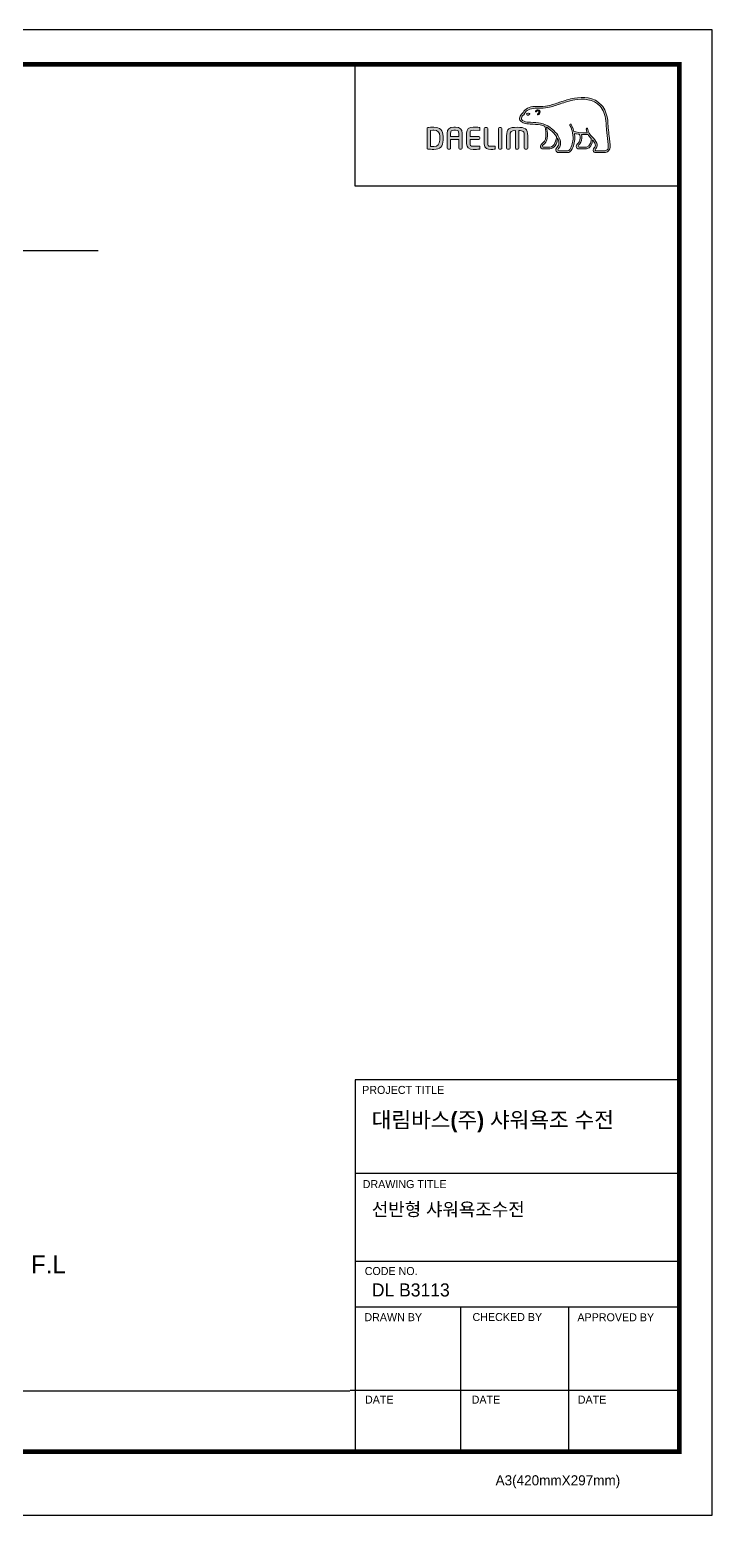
# Model space of a CAD drawing. Extents: x 300 to 2828, y 64 to 1916.
# Drawn here: x 1977 to 2828, y 64 to 1916 of the extents above; entities that cross this region are included whole.
import ezdxf

# ---------------------------------------------------------------- set-up
doc = ezdxf.new("R2010")
doc.units = 0
doc.header["$LTSCALE"] = 10
doc.header["$MEASUREMENT"] = 0
doc.layers.get('0').update_dxf_attribs({"linetype": 'CONTINUOUS'})
doc.layers.add('레이어 1', color=7, linetype='CONTINUOUS', lineweight=0)
doc.layers.add('치수선', color=7, linetype='CONTINUOUS', lineweight=20)
doc.styles.add('Daelim Dimension', font='')
doc.styles.get('Daelim Dimension').set_extended_font_data('나눔고딕')

msp = doc.modelspace()

# ---------------------------------------------------------------- hatches: boundary and pattern name
at = {"layer": '레이어 1'}
h = msp.add_hatch(color=5, dxfattribs=at)
h.dxf.hatch_style = 1
edge = h.paths.add_edge_path(flags=16)
edge.add_spline(control_points=[(2696.63, 1766.46), (2695.52, 1765.24), (2694.12, 1765.22), (2694.06, 1765.22), (2694.06, 1765.22), (2682.89, 1765.22), (2682.89, 1765.22), (2682.48, 1765.22), (2682.17, 1765.33), (2681.96, 1765.53), (2681.79, 1765.69), (2681.71, 1765.95), (2681.71, 1766.26), (2681.71, 1766.89), (2682.17, 1767.47), (2682.66, 1768.08), (2683.11, 1768.67), (2683.54, 1769.22), (2683.78, 1769.9), (2684.4, 1771.54), (2684.33, 1773.3), (2683.6, 1774.84), (2682.28, 1777.64), (2680.33, 1779.84), (2678.43, 1781.97), (2678.43, 1781.97), (2677.79, 1782.67), (2677.79, 1782.68), (2675.32, 1785.43), (2672.77, 1788.27), (2672.57, 1792.13), (2672.53, 1792.89), (2672.17, 1793.35), (2671.68, 1793.33), (2671.68, 1793.33), (2670.96, 1792.98), (2670.94, 1792.98), (2670.75, 1792.77), (2670.64, 1792.45), (2670.64, 1792.08), (2670.64, 1792.08), (2670.65, 1791.95), (2670.65, 1791.94), (2670.74, 1790.55), (2671.08, 1789.18), (2671.66, 1787.76), (2671.66, 1787.76), (2671.72, 1787.62), (2671.72, 1787.62), (2671.72, 1787.62), (2671.57, 1787.62), (2671.57, 1787.62), (2664.39, 1787.33), (2657.36, 1788.69), (2655.29, 1789.18), (2654.02, 1794.32), (2651.95, 1797.72), (2651.86, 1797.86), (2651.7, 1798.13), (2651.44, 1798.33), (2651.2, 1798.4), (2651.2, 1798.4), (2650.59, 1798.31), (2650.52, 1798.3), (2650.47, 1798.23), (2650.36, 1798.08), (2650.13, 1797.77), (2650.13, 1797.77), (2650.1, 1797.52), (2650.1, 1797.52), (2650.1, 1797.52), (2650.29, 1796.85), (2650.29, 1796.85), (2650.45, 1796.57), (2654.13, 1790.12), (2654.13, 1781.58), (2654.13, 1776.31), (2652.75, 1771.33), (2650.01, 1766.8), (2649.36, 1765.71), (2648.5, 1765.22), (2647.22, 1765.22), (2647.22, 1765.22), (2636.21, 1765.22), (2636.21, 1765.22), (2635.84, 1765.22), (2635.08, 1765.48), (2635.08, 1766.28), (2635.08, 1766.72), (2635.49, 1767.44), (2636.17, 1768.2), (2640.76, 1773.31), (2638.11, 1781.29), (2633.71, 1786.55), (2629.46, 1791.62), (2622.52, 1798), (2613.61, 1799.59), (2610.45, 1800.14), (2605.26, 1800.45), (2601.07, 1800.7), (2601.07, 1800.7), (2596.84, 1800.95), (2596.84, 1800.95), (2594.66, 1801.11), (2591.07, 1802.45), (2589.98, 1804.52), (2589.52, 1805.38), (2589.57, 1806.25), (2590.15, 1807.25), (2590.51, 1807.85), (2591.01, 1808.37), (2591.64, 1809), (2592.34, 1809.71), (2593.05, 1810.44), (2593.61, 1811.4), (2593.61, 1811.4), (2593.77, 1811.7), (2593.77, 1811.7), (2595.9, 1815.77), (2600.28, 1817.92), (2606.8, 1818.09), (2606.8, 1818.09), (2610.48, 1818.13), (2610.48, 1818.13), (2614.51, 1818.15), (2619.09, 1818.17), (2622.86, 1818.98), (2628.14, 1820.12), (2633.45, 1821.93), (2638.13, 1823.53), (2638.13, 1823.53), (2638.28, 1823.58), (2638.28, 1823.58), (2644.07, 1825.56), (2650.05, 1827.6), (2656.17, 1828.6), (2665.97, 1830.22), (2679.41, 1830.17), (2687.88, 1820.67), (2691.79, 1816.27), (2694.2, 1810.22), (2695.02, 1802.69), (2695.02, 1802.69), (2694.99, 1802.71), (2694.96, 1802.74), (2695.03, 1802.59), (2695.09, 1801.74), (2695.44, 1796.95), (2695.54, 1794.64), (2695.65, 1792.26), (2696.25, 1787.84), (2696.25, 1787.84), (2697.96, 1773.05), (2697.96, 1773.05), (2697.96, 1773.05), (2698.06, 1771.26), (2698.06, 1771.26), (2698.06, 1769.13), (2697.58, 1767.52), (2696.63, 1766.46)], knot_values=[0, 0, 0, 0, 1, 1, 1, 2, 2, 2, 3, 3, 3, 4, 4, 4, 5, 5, 5, 6, 6, 6, 7, 7, 7, 8, 8, 8, 9, 9, 9, 10, 10, 10, 11, 11, 11, 12, 12, 12, 13, 13, 13, 14, 14, 14, 15, 15, 15, 16, 16, 16, 17, 17, 17, 18, 18, 18, 19, 19, 19, 20, 20, 20, 21, 21, 21, 22, 22, 22, 23, 23, 23, 24, 24, 24, 25, 25, 25, 26, 26, 26, 27, 27, 27, 28, 28, 28, 29, 29, 29, 30, 30, 30, 31, 31, 31, 32, 32, 32, 33, 33, 33, 34, 34, 34, 35, 35, 35, 36, 36, 36, 37, 37, 37, 38, 38, 38, 39, 39, 39, 40, 40, 40, 41, 41, 41, 42, 42, 42, 43, 43, 43, 44, 44, 44, 45, 45, 45, 46, 46, 46, 47, 47, 47, 48, 48, 48, 49, 49, 49, 50, 50, 50, 51, 51, 51, 52, 52, 52, 53, 53, 53, 53], degree=3, periodic=0)
edge = h.paths.add_edge_path(flags=16)
edge.add_spline(control_points=[(2670.8, 1769.66), (2670.8, 1769.66), (2661.69, 1769.66), (2661.69, 1769.66), (2661.01, 1769.66), (2660.48, 1770.2), (2660.48, 1770.88), (2660.48, 1771.36), (2660.9, 1771.97), (2661.29, 1772.39), (2663.14, 1774.17), (2665.04, 1776.61), (2665.04, 1781.25), (2665.04, 1781.25), (2664.92, 1783.36), (2664.92, 1783.36), (2664.92, 1783.36), (2664.59, 1785.41), (2664.59, 1785.41), (2664.59, 1785.41), (2664.56, 1785.54), (2664.56, 1785.54), (2664.56, 1785.54), (2664.7, 1785.53), (2664.7, 1785.53), (2666.4, 1785.41), (2669.71, 1785.23), (2672.86, 1785.38), (2673.66, 1784.1), (2674.96, 1782.46), (2676.84, 1780.28), (2676.76, 1779.19), (2675.85, 1769.66), (2670.8, 1769.66)], knot_values=[0, 0, 0, 0, 1, 1, 1, 2, 2, 2, 3, 3, 3, 4, 4, 4, 5, 5, 5, 6, 6, 6, 7, 7, 7, 8, 8, 8, 9, 9, 9, 10, 10, 10, 11, 11, 11, 11], degree=3, periodic=0)
edge = h.paths.add_edge_path(flags=16)
edge.add_spline(control_points=[(2625.07, 1769.66), (2625.07, 1769.66), (2617.07, 1769.66), (2617.07, 1769.66), (2616.47, 1769.66), (2615.82, 1770.15), (2615.82, 1770.88), (2615.82, 1771.33), (2616.2, 1771.88), (2616.87, 1772.42), (2618.9, 1774.03), (2621.97, 1776.48), (2622.3, 1783.21), (2622.3, 1783.21), (2622.34, 1785.05), (2622.34, 1785.05), (2622.34, 1787.92), (2621.69, 1791.38), (2621.06, 1794.47), (2621.06, 1794.47), (2620.96, 1794.79), (2620.96, 1794.79), (2620.96, 1794.79), (2621.23, 1794.58), (2621.23, 1794.58), (2622.42, 1793.85), (2628.95, 1789.42), (2633.59, 1782.88), (2633.2, 1779.78), (2631.46, 1769.66), (2625.07, 1769.66)], knot_values=[0, 0, 0, 0, 1, 1, 1, 2, 2, 2, 3, 3, 3, 4, 4, 4, 5, 5, 5, 6, 6, 6, 7, 7, 7, 8, 8, 8, 9, 9, 9, 10, 10, 10, 10], degree=3, periodic=0)
edge = h.paths.add_edge_path()
edge.add_spline(control_points=[(2700.22, 1773.28), (2700.21, 1773.3), (2698.52, 1788.15), (2698.52, 1788.15), (2697.89, 1792.59), (2697.8, 1794.95), (2697.72, 1797.05), (2697.72, 1797.05), (2697.3, 1802.91), (2697.3, 1802.92), (2696.4, 1810.94), (2693.81, 1817.42), (2689.58, 1822.16), (2680.43, 1832.44), (2666.16, 1832.54), (2655.79, 1830.83), (2649.44, 1829.78), (2643.36, 1827.71), (2637.48, 1825.7), (2637.48, 1825.7), (2637.3, 1825.63), (2637.3, 1825.63), (2632.7, 1824.07), (2627.49, 1822.28), (2622.38, 1821.19), (2618.86, 1820.44), (2614.46, 1820.41), (2610.57, 1820.39), (2610.57, 1820.39), (2606.73, 1820.34), (2606.73, 1820.34), (2599.33, 1820.16), (2594.3, 1817.6), (2591.75, 1812.73), (2591.75, 1812.73), (2591.64, 1812.52), (2591.64, 1812.52), (2591.22, 1811.79), (2590.59, 1811.16), (2590.03, 1810.6), (2589.42, 1809.98), (2588.72, 1809.28), (2588.19, 1808.38), (2587.66, 1807.48), (2587.39, 1806.57), (2587.39, 1805.67), (2587.39, 1804.92), (2587.58, 1804.17), (2587.96, 1803.47), (2589.54, 1800.5), (2594.02, 1798.9), (2596.69, 1798.71), (2596.69, 1798.71), (2600.63, 1798.46), (2600.73, 1798.45), (2604.66, 1798.23), (2610.06, 1797.92), (2613.21, 1797.36), (2615.05, 1797.03), (2617.14, 1796.37), (2619.07, 1795.47), (2619.2, 1794.97), (2620.2, 1790.52), (2620.2, 1785.05), (2620.2, 1785.05), (2620.16, 1783.31), (2620.16, 1783.31), (2619.87, 1777.55), (2617.36, 1775.53), (2615.51, 1774.06), (2615.33, 1773.91), (2613.69, 1772.55), (2613.57, 1770.91), (2613.48, 1769.98), (2613.75, 1769.13), (2614.31, 1768.53), (2614.92, 1767.87), (2615.85, 1767.53), (2617.07, 1767.53), (2617.07, 1767.53), (2625.07, 1767.53), (2625.07, 1767.53), (2631.06, 1767.53), (2634.02, 1773.98), (2634.92, 1780.02), (2634.92, 1780.02), (2634.94, 1780.87), (2634.94, 1780.87), (2634.94, 1780.87), (2635.19, 1780.45), (2635.19, 1780.45), (2635.95, 1778.74), (2636.42, 1776.69), (2636.42, 1775.16), (2636.42, 1773), (2635.75, 1771.11), (2634.48, 1769.7), (2634.16, 1769.39), (2632.56, 1767.73), (2632.56, 1766.07), (2632.56, 1766.07), (2632.57, 1765.8), (2632.57, 1765.8), (2632.8, 1763.84), (2634.38, 1762.97), (2635.85, 1762.97), (2635.85, 1762.97), (2647.22, 1762.97), (2647.22, 1762.97), (2649.27, 1762.97), (2650.91, 1763.89), (2651.96, 1765.63), (2654.85, 1770.44), (2656.32, 1775.65), (2656.32, 1781.13), (2656.32, 1782.84), (2656.16, 1784.67), (2655.84, 1786.56), (2655.84, 1786.56), (2655.81, 1786.71), (2655.81, 1786.71), (2655.81, 1786.71), (2655.97, 1786.68), (2655.97, 1786.68), (2657.33, 1786.42), (2659.53, 1786.04), (2662.25, 1785.74), (2662.25, 1785.74), (2662.33, 1785.73), (2662.33, 1785.73), (2662.33, 1785.73), (2662.7, 1783.65), (2662.7, 1783.65), (2662.7, 1783.65), (2662.78, 1783.15), (2662.78, 1783.15), (2662.78, 1783.15), (2662.89, 1781.3), (2662.89, 1781.3), (2662.89, 1776.88), (2660.88, 1774.95), (2659.8, 1773.92), (2659.78, 1773.91), (2658.27, 1772.38), (2658.11, 1771.02), (2658.11, 1771.02), (2658.06, 1770.6), (2658.06, 1770.6), (2658.06, 1770.17), (2658.17, 1769.33), (2658.92, 1768.56), (2659.57, 1767.88), (2660.59, 1767.53), (2661.94, 1767.53), (2661.94, 1767.53), (2670.8, 1767.53), (2670.8, 1767.53), (2676.18, 1767.53), (2677.8, 1774.37), (2678.45, 1778.21), (2678.45, 1778.21), (2678.48, 1778.6), (2678.48, 1778.6), (2678.48, 1778.6), (2678.69, 1778.31), (2678.69, 1778.31), (2679.94, 1776.73), (2681.02, 1774.97), (2681.55, 1773.87), (2681.82, 1773.3), (2681.97, 1772.67), (2681.97, 1772.03), (2681.97, 1772.03), (2681.77, 1770.75), (2681.77, 1770.75), (2681.56, 1770.06), (2681.09, 1769.41), (2680.62, 1768.79), (2679.94, 1767.91), (2679.24, 1766.99), (2679.24, 1765.88), (2679.24, 1765.88), (2679.3, 1765.26), (2679.3, 1765.26), (2679.63, 1763.78), (2680.83, 1762.97), (2682.68, 1762.97), (2682.68, 1762.97), (2694.06, 1762.97), (2694.06, 1762.97), (2694.31, 1762.97), (2696.53, 1763.02), (2698.27, 1764.91), (2699.66, 1766.41), (2700.34, 1768.48), (2700.34, 1771.23), (2700.34, 1771.23), (2700.22, 1773.27), (2700.22, 1773.28)], knot_values=[0, 0, 0, 0, 1, 1, 1, 2, 2, 2, 3, 3, 3, 4, 4, 4, 5, 5, 5, 6, 6, 6, 7, 7, 7, 8, 8, 8, 9, 9, 9, 10, 10, 10, 11, 11, 11, 12, 12, 12, 13, 13, 13, 14, 14, 14, 15, 15, 15, 16, 16, 16, 17, 17, 17, 18, 18, 18, 19, 19, 19, 20, 20, 20, 21, 21, 21, 22, 22, 22, 23, 23, 23, 24, 24, 24, 25, 25, 25, 26, 26, 26, 27, 27, 27, 28, 28, 28, 29, 29, 29, 30, 30, 30, 31, 31, 31, 32, 32, 32, 33, 33, 33, 34, 34, 34, 35, 35, 35, 36, 36, 36, 37, 37, 37, 38, 38, 38, 39, 39, 39, 40, 40, 40, 41, 41, 41, 42, 42, 42, 43, 43, 43, 44, 44, 44, 45, 45, 45, 46, 46, 46, 47, 47, 47, 48, 48, 48, 49, 49, 49, 50, 50, 50, 51, 51, 51, 52, 52, 52, 53, 53, 53, 54, 54, 54, 55, 55, 55, 56, 56, 56, 57, 57, 57, 58, 58, 58, 59, 59, 59, 60, 60, 60, 61, 61, 61, 62, 62, 62, 63, 63, 63, 64, 64, 64, 65, 65, 65, 66, 66, 66, 66], degree=3, periodic=0)
edge = h.paths.add_edge_path(flags=0)
edge.add_spline(control_points=[(2596.5, 1811.68), (2596.5, 1811.68), (2598.16, 1812.43), (2600.21, 1811.64), (2600.21, 1811.64), (2600.46, 1811.53), (2600.13, 1811.06), (2599.13, 1809.72), (2598.15, 1809.43), (2598.15, 1809.43), (2598.15, 1809.43), (2597.43, 1809.18), (2597.03, 1809.66), (2596.22, 1810.61), (2596.2, 1811.17), (2596.2, 1811.17), (2596.2, 1811.17), (2596.12, 1811.58), (2596.5, 1811.68)], knot_values=[0, 0, 0, 0, 1, 1, 1, 2, 2, 2, 3, 3, 3, 4, 4, 4, 5, 5, 5, 6, 6, 6, 6], degree=3, periodic=0)
edge = h.paths.add_edge_path(flags=0)
edge.add_spline(control_points=[(2607.43, 1814.73), (2607.18, 1814.46), (2607.16, 1814.01), (2607.43, 1813.77), (2607.68, 1813.54), (2608.12, 1813.6), (2608.37, 1813.87), (2608.5, 1814.01), (2609.86, 1815.62), (2611.03, 1814.79), (2611.46, 1814.49), (2611.64, 1814.05), (2611.58, 1813.49), (2611.48, 1812.58), (2610.69, 1811.55), (2610.14, 1811.2), (2609.84, 1811.02), (2609.63, 1810.61), (2609.78, 1810.29), (2609.92, 1809.97), (2610.33, 1809.87), (2610.66, 1810.03), (2611.64, 1810.5), (2612.88, 1812.06), (2613.05, 1813.52), (2613.16, 1814.54), (2612.71, 1815.38), (2611.89, 1815.94), (2610.14, 1817.18), (2608.16, 1815.52), (2607.43, 1814.73)], knot_values=[0, 0, 0, 0, 1, 1, 1, 2, 2, 2, 3, 3, 3, 4, 4, 4, 5, 5, 5, 6, 6, 6, 7, 7, 7, 8, 8, 8, 9, 9, 9, 10, 10, 10, 10], degree=3, periodic=0)
edge = h.paths.add_edge_path(flags=0)
edge.add_spline(control_points=[(2607.2, 1813.51), (2607.2, 1813.51), (2607.2, 1813.51), (2607.2, 1813.51), (2607.2, 1813.51), (2607.2, 1813.51), (2607.2, 1813.51)], knot_values=[0, 0, 0, 0, 1, 1, 1, 2, 2, 2, 2], degree=3, periodic=0)
h = msp.add_hatch(color=5, dxfattribs=at)
h.dxf.hatch_style = 2
edge = h.paths.add_edge_path()
edge.add_spline(control_points=[(2607.43, 1814.73), (2607.18, 1814.46), (2607.16, 1814.01), (2607.43, 1813.77), (2607.68, 1813.54), (2608.12, 1813.6), (2608.37, 1813.87), (2608.5, 1814.01), (2609.86, 1815.62), (2611.03, 1814.79), (2611.46, 1814.49), (2611.64, 1814.05), (2611.58, 1813.49), (2611.48, 1812.58), (2610.69, 1811.55), (2610.14, 1811.2), (2609.84, 1811.02), (2609.63, 1810.61), (2609.78, 1810.29), (2609.92, 1809.97), (2610.33, 1809.87), (2610.66, 1810.03), (2611.64, 1810.5), (2612.88, 1812.06), (2613.05, 1813.52), (2613.16, 1814.54), (2612.71, 1815.38), (2611.89, 1815.94), (2610.14, 1817.18), (2608.16, 1815.52), (2607.43, 1814.73)], knot_values=[0, 0, 0, 0, 1, 1, 1, 2, 2, 2, 3, 3, 3, 4, 4, 4, 5, 5, 5, 6, 6, 6, 7, 7, 7, 8, 8, 8, 9, 9, 9, 10, 10, 10, 10], degree=3, periodic=0)
h = msp.add_hatch(color=5, dxfattribs=at)
h.dxf.hatch_style = 2
edge = h.paths.add_edge_path()
edge.add_spline(control_points=[(2487.92, 1778.34), (2487.92, 1773.15), (2485.55, 1770.63), (2480.68, 1770.63), (2480.68, 1770.63), (2477.34, 1770.69), (2476.47, 1770.7), (2476.47, 1770.7), (2476.47, 1790.61), (2476.47, 1790.61), (2478.2, 1790.78), (2480.66, 1790.81), (2480.68, 1790.81), (2485.69, 1790.81), (2487.92, 1788.43), (2487.92, 1783.1), (2487.92, 1783.1), (2487.92, 1778.34), (2487.92, 1778.34)], knot_values=[0, 0, 0, 0, 1, 1, 1, 2, 2, 2, 3, 3, 3, 4, 4, 4, 5, 5, 5, 6, 6, 6, 6], degree=3, periodic=0)
edge = h.paths.add_edge_path()
edge.add_spline(control_points=[(2480.68, 1794.55), (2477.97, 1794.55), (2474.46, 1794.38), (2473.31, 1794.2), (2472.59, 1794.08), (2472.13, 1793.54), (2472.13, 1792.83), (2472.13, 1792.83), (2472.13, 1768.61), (2472.13, 1768.61), (2472.13, 1767.86), (2472.59, 1767.34), (2473.34, 1767.24), (2474.43, 1767.05), (2477.93, 1766.89), (2480.68, 1766.89), (2488.23, 1766.89), (2492.23, 1770.85), (2492.23, 1778.34), (2492.23, 1778.34), (2492.23, 1783.1), (2492.23, 1783.1), (2492.23, 1790.59), (2488.23, 1794.55), (2480.68, 1794.55)], knot_values=[0, 0, 0, 0, 1, 1, 1, 2, 2, 2, 3, 3, 3, 4, 4, 4, 5, 5, 5, 6, 6, 6, 7, 7, 7, 8, 8, 8, 8], degree=3, periodic=0)
h = msp.add_hatch(color=5, dxfattribs=at)
h.dxf.hatch_style = 2
edge = h.paths.add_edge_path()
edge.add_spline(control_points=[(2511.72, 1783.13), (2511.72, 1783.13), (2501.53, 1783.13), (2501.53, 1783.13), (2501.53, 1783.51), (2501.53, 1786.76), (2501.53, 1786.76), (2501.53, 1790.16), (2502.54, 1790.73), (2505.57, 1790.73), (2505.57, 1790.73), (2507.68, 1790.73), (2507.68, 1790.73), (2510.71, 1790.73), (2511.72, 1790.16), (2511.72, 1786.76), (2511.72, 1786.76), (2511.72, 1783.51), (2511.72, 1783.13)], knot_values=[0, 0, 0, 0, 1, 1, 1, 2, 2, 2, 3, 3, 3, 4, 4, 4, 5, 5, 5, 6, 6, 6, 6], degree=3, periodic=0)
edge = h.paths.add_edge_path()
edge.add_spline(control_points=[(2507.68, 1794.55), (2507.68, 1794.55), (2505.57, 1794.55), (2505.57, 1794.55), (2499.79, 1794.55), (2497.22, 1792.15), (2497.22, 1786.76), (2497.22, 1786.76), (2497.22, 1768.33), (2497.22, 1768.33), (2497.22, 1767.68), (2497.75, 1767.14), (2498.37, 1767.14), (2498.37, 1767.14), (2500.38, 1767.14), (2500.38, 1767.14), (2501.1, 1767.14), (2501.53, 1767.74), (2501.53, 1768.33), (2501.53, 1768.33), (2501.53, 1778.92), (2501.53, 1779.33), (2501.53, 1779.33), (2511.72, 1779.33), (2511.72, 1779.33), (2511.72, 1778.92), (2511.72, 1768.33), (2511.72, 1768.33), (2511.72, 1767.67), (2512.24, 1767.14), (2512.88, 1767.14), (2512.88, 1767.14), (2514.87, 1767.14), (2514.87, 1767.14), (2515.57, 1767.14), (2516.04, 1767.75), (2516.04, 1768.33), (2516.04, 1768.33), (2516.04, 1786.76), (2516.04, 1786.76), (2516.04, 1792.15), (2513.46, 1794.55), (2507.68, 1794.55)], knot_values=[0, 0, 0, 0, 1, 1, 1, 2, 2, 2, 3, 3, 3, 4, 4, 4, 5, 5, 5, 6, 6, 6, 7, 7, 7, 8, 8, 8, 9, 9, 9, 10, 10, 10, 11, 11, 11, 12, 12, 12, 13, 13, 13, 14, 14, 14, 14], degree=3, periodic=0)
h = msp.add_hatch(color=5, dxfattribs=at)
h.dxf.hatch_style = 2
edge = h.paths.add_edge_path()
edge.add_spline(control_points=[(2521.51, 1787.51), (2521.51, 1787.51), (2521.51, 1773.94), (2521.51, 1773.94), (2521.51, 1769.19), (2524.22, 1766.89), (2529.8, 1766.89), (2532.26, 1766.89), (2535.61, 1766.94), (2536.95, 1767.06), (2536.93, 1767.06), (2537.6, 1767.12), (2537.6, 1767.12), (2537.6, 1767.12), (2537.8, 1767.14), (2537.8, 1767.14), (2537.8, 1767.14), (2537.8, 1770.77), (2537.8, 1770.77), (2537.8, 1770.77), (2529.83, 1770.77), (2529.83, 1770.77), (2525.84, 1770.77), (2525.84, 1771.9), (2525.84, 1773.94), (2525.84, 1773.94), (2525.84, 1778.97), (2525.84, 1779.36), (2526.25, 1779.36), (2536.55, 1779.36), (2536.55, 1779.36), (2537.22, 1779.36), (2537.77, 1779.89), (2537.77, 1780.55), (2537.77, 1780.55), (2537.77, 1781.9), (2537.77, 1781.9), (2537.77, 1782.56), (2537.22, 1783.1), (2536.55, 1783.1), (2536.55, 1783.1), (2526.25, 1783.1), (2525.84, 1783.1), (2525.84, 1783.49), (2525.84, 1787.51), (2525.84, 1787.51), (2525.84, 1789.54), (2525.84, 1790.67), (2529.83, 1790.67), (2529.83, 1790.67), (2537.79, 1790.64), (2537.79, 1790.64), (2537.79, 1790.64), (2537.79, 1794.24), (2537.79, 1794.24), (2537.79, 1794.24), (2536.95, 1794.33), (2536.95, 1794.33), (2535.38, 1794.47), (2531.79, 1794.55), (2529.8, 1794.55), (2524.22, 1794.55), (2521.51, 1792.25), (2521.51, 1787.51)], knot_values=[0, 0, 0, 0, 1, 1, 1, 2, 2, 2, 3, 3, 3, 4, 4, 4, 5, 5, 5, 6, 6, 6, 7, 7, 7, 8, 8, 8, 9, 9, 9, 10, 10, 10, 11, 11, 11, 12, 12, 12, 13, 13, 13, 14, 14, 14, 15, 15, 15, 16, 16, 16, 17, 17, 17, 18, 18, 18, 19, 19, 19, 20, 20, 20, 21, 21, 21, 21], degree=3, periodic=0)
h = msp.add_hatch(color=5, dxfattribs=at)
h.dxf.hatch_style = 2
edge = h.paths.add_edge_path()
edge.add_spline(control_points=[(2544.71, 1794.3), (2544.05, 1794.3), (2543.48, 1793.75), (2543.48, 1793.1), (2543.48, 1793.1), (2543.48, 1773.94), (2543.48, 1773.94), (2543.48, 1767.69), (2547.74, 1766.89), (2551.46, 1766.89), (2554.18, 1766.89), (2554.88, 1767.01), (2555.68, 1767.14), (2555.68, 1767.14), (2556.15, 1767.21), (2556.15, 1767.21), (2556.15, 1767.21), (2556.78, 1767.29), (2556.78, 1767.29), (2556.78, 1767.29), (2556.96, 1767.31), (2556.96, 1767.31), (2556.96, 1767.31), (2556.96, 1770.77), (2556.96, 1770.77), (2556.96, 1770.77), (2551.5, 1770.77), (2551.5, 1770.77), (2547.8, 1770.77), (2547.8, 1772.17), (2547.8, 1773.52), (2547.8, 1773.52), (2547.8, 1793.1), (2547.8, 1793.1), (2547.8, 1793.75), (2547.24, 1794.3), (2546.57, 1794.3), (2546.57, 1794.3), (2544.71, 1794.3), (2544.71, 1794.3)], knot_values=[0, 0, 0, 0, 1, 1, 1, 2, 2, 2, 3, 3, 3, 4, 4, 4, 5, 5, 5, 6, 6, 6, 7, 7, 7, 8, 8, 8, 9, 9, 9, 10, 10, 10, 11, 11, 11, 12, 12, 12, 13, 13, 13, 13], degree=3, periodic=0)
h = msp.add_hatch(color=5, dxfattribs=at)
h.dxf.hatch_style = 2
edge = h.paths.add_edge_path()
edge.add_spline(control_points=[(2562.31, 1794.3), (2561.59, 1794.3), (2561.16, 1793.71), (2561.16, 1793.13), (2561.16, 1793.13), (2561.16, 1768.33), (2561.16, 1768.33), (2561.16, 1767.67), (2561.68, 1767.14), (2562.31, 1767.14), (2562.31, 1767.14), (2564.32, 1767.14), (2564.32, 1767.14), (2565.04, 1767.14), (2565.47, 1767.74), (2565.47, 1768.33), (2565.47, 1768.33), (2565.47, 1793.13), (2565.47, 1793.13), (2565.47, 1793.79), (2564.97, 1794.3), (2564.32, 1794.3), (2564.32, 1794.3), (2562.31, 1794.3), (2562.31, 1794.3)], knot_values=[0, 0, 0, 0, 1, 1, 1, 2, 2, 2, 3, 3, 3, 4, 4, 4, 5, 5, 5, 6, 6, 6, 7, 7, 7, 8, 8, 8, 8], degree=3, periodic=0)
h = msp.add_hatch(color=5, dxfattribs=at)
h.dxf.hatch_style = 2
edge = h.paths.add_edge_path()
edge.add_spline(control_points=[(2571.27, 1783.6), (2571.27, 1783.6), (2571.27, 1768.33), (2571.27, 1768.33), (2571.27, 1767.67), (2571.79, 1767.14), (2572.43, 1767.14), (2572.43, 1767.14), (2574.47, 1767.14), (2574.47, 1767.14), (2575.19, 1767.14), (2575.62, 1767.74), (2575.62, 1768.33), (2575.62, 1768.33), (2575.62, 1783.22), (2575.62, 1783.22), (2575.62, 1789.78), (2576.74, 1790.42), (2582.29, 1790.44), (2582.29, 1790.03), (2582.29, 1768.33), (2582.29, 1768.33), (2582.29, 1767.65), (2582.78, 1767.14), (2583.43, 1767.14), (2583.43, 1767.14), (2585.44, 1767.14), (2585.44, 1767.14), (2586.16, 1767.14), (2586.59, 1767.74), (2586.59, 1768.33), (2586.59, 1768.33), (2586.59, 1789.97), (2586.59, 1790.39), (2589.18, 1790.39), (2591.01, 1790.17), (2592, 1789.18), (2593.04, 1788.15), (2593.24, 1786.21), (2593.24, 1783.22), (2593.24, 1783.22), (2593.24, 1768.33), (2593.24, 1768.33), (2593.24, 1767.68), (2593.77, 1767.14), (2594.4, 1767.14), (2594.4, 1767.14), (2596.45, 1767.14), (2596.45, 1767.14), (2597.16, 1767.14), (2597.6, 1767.76), (2597.6, 1768.33), (2597.6, 1768.33), (2597.6, 1783.6), (2597.6, 1783.6), (2597.6, 1792.85), (2594.32, 1794.42), (2584.46, 1794.42), (2574.57, 1794.42), (2571.27, 1792.85), (2571.27, 1783.6)], knot_values=[0, 0, 0, 0, 1, 1, 1, 2, 2, 2, 3, 3, 3, 4, 4, 4, 5, 5, 5, 6, 6, 6, 7, 7, 7, 8, 8, 8, 9, 9, 9, 10, 10, 10, 11, 11, 11, 12, 12, 12, 13, 13, 13, 14, 14, 14, 15, 15, 15, 16, 16, 16, 17, 17, 17, 18, 18, 18, 19, 19, 19, 20, 20, 20, 20], degree=3, periodic=0)

# ---------------------------------------------------------------- linework, layer by layer
at = {"color": 5, "ltscale": 0.5}
for p, q in [((2382.76, 1720.94), (2382.76, 1873.09)), ((2382.76, 606.96), (2382.76, 140.92))]:
    msp.add_line(p, q, dxfattribs=at)
at = {"color": 5}
for p, q in [((2624.71, 1767.53), (2624.71, 1767.53)), ((340.64, 219.24), (2375.89, 219.24))]:
    msp.add_line(p, q, dxfattribs=at)
at = {"color": 5, "ltscale": 40}
for p, q in [((2786.72, 1720.94), (2382.76, 1720.94)), ((2786.72, 606.96), (2382.76, 606.96)), ((2786.72, 490.2), (2382.76, 490.2)), ((2786.72, 490.2), (2382.76, 490.2)), ((2786.72, 380.36), (2382.76, 380.36)), ((2786.72, 380.36), (2382.76, 380.36)), ((2786.72, 323.71), (2382.76, 323.71)), ((2786.72, 323.71), (2382.76, 323.71)), ((2513.97, 323.71), (2513.97, 143.37)), ((2648.63, 323.71), (2648.63, 143.37)), ((2786.72, 219.53), (2376.37, 219.53)), ((2786.72, 219.53), (2385.91, 219.53)), ((2786.72, 143.37), (2440.53, 143.37))]:
    msp.add_line(p, q, dxfattribs=at)
at = {"lineweight": -3, "ltscale": 0.5}
msp.add_line((1037.21, 1641.02), (2062.35, 1641.02), dxfattribs=at)
at = {"ltscale": 0.5}
msp.add_lwpolyline([(300, 64.06), (2827.62, 64.06), (2827.62, 1916.1), (300, 1916.1)], close=True, dxfattribs=at)
at = {"color": 5, "linetype": 'ByBlock', "lineweight": 200, "const_width": 5.82}
msp.add_lwpolyline([(340.64, 143.37), (2786.72, 143.37), (2786.72, 1873.09), (340.64, 1873.09)], close=True, dxfattribs=at)
at = {"layer": '레이어 1', "color": 5}
for points, knots in [([(2700.22, 1773.28), (2700.21, 1773.3), (2698.52, 1788.15), (2698.52, 1788.15), (2697.89, 1792.59), (2697.8, 1794.95), (2697.72, 1797.05), (2697.72, 1797.05), (2697.3, 1802.91), (2697.3, 1802.92), (2696.4, 1810.94), (2693.81, 1817.42), (2689.58, 1822.16), (2680.43, 1832.44), (2666.16, 1832.54), (2655.79, 1830.83), (2649.44, 1829.78), (2643.36, 1827.71), (2637.48, 1825.7), (2637.48, 1825.7), (2637.3, 1825.63), (2637.3, 1825.63), (2632.7, 1824.07), (2627.49, 1822.28), (2622.38, 1821.19), (2618.86, 1820.44), (2614.46, 1820.41), (2610.57, 1820.39), (2610.57, 1820.39), (2606.73, 1820.34), (2606.73, 1820.34), (2599.33, 1820.16), (2594.3, 1817.6), (2591.75, 1812.73), (2591.75, 1812.73), (2591.64, 1812.52), (2591.64, 1812.52), (2591.22, 1811.79), (2590.59, 1811.16), (2590.03, 1810.6), (2589.42, 1809.98), (2588.72, 1809.28), (2588.19, 1808.38), (2587.66, 1807.48), (2587.39, 1806.57), (2587.39, 1805.67), (2587.39, 1804.92), (2587.58, 1804.17), (2587.96, 1803.47), (2589.54, 1800.5), (2594.02, 1798.9), (2596.69, 1798.71), (2596.69, 1798.71), (2600.63, 1798.46), (2600.73, 1798.45), (2604.66, 1798.23), (2610.06, 1797.92), (2613.21, 1797.36), (2615.05, 1797.03), (2617.14, 1796.37), (2619.07, 1795.47), (2619.2, 1794.97), (2620.2, 1790.52), (2620.2, 1785.05), (2620.2, 1785.05), (2620.16, 1783.31), (2620.16, 1783.31), (2619.87, 1777.55), (2617.36, 1775.53), (2615.51, 1774.06), (2615.33, 1773.91), (2613.69, 1772.55), (2613.57, 1770.91), (2613.48, 1769.98), (2613.75, 1769.13), (2614.31, 1768.53), (2614.92, 1767.87), (2615.85, 1767.53), (2617.07, 1767.53), (2617.07, 1767.53), (2625.07, 1767.53), (2625.07, 1767.53), (2631.06, 1767.53), (2634.02, 1773.98), (2634.92, 1780.02), (2634.92, 1780.02), (2634.94, 1780.87), (2634.94, 1780.87), (2634.94, 1780.87), (2635.19, 1780.45), (2635.19, 1780.45), (2635.95, 1778.74), (2636.42, 1776.69), (2636.42, 1775.16), (2636.42, 1773), (2635.75, 1771.11), (2634.48, 1769.7), (2634.16, 1769.39), (2632.56, 1767.73), (2632.56, 1766.07), (2632.56, 1766.07), (2632.57, 1765.8), (2632.57, 1765.8), (2632.8, 1763.84), (2634.38, 1762.97), (2635.85, 1762.97), (2635.85, 1762.97), (2647.22, 1762.97), (2647.22, 1762.97), (2649.27, 1762.97), (2650.91, 1763.89), (2651.96, 1765.63), (2654.85, 1770.44), (2656.32, 1775.65), (2656.32, 1781.13), (2656.32, 1782.84), (2656.16, 1784.67), (2655.84, 1786.56), (2655.84, 1786.56), (2655.81, 1786.71), (2655.81, 1786.71), (2655.81, 1786.71), (2655.97, 1786.68), (2655.97, 1786.68), (2657.33, 1786.42), (2659.53, 1786.04), (2662.25, 1785.74), (2662.25, 1785.74), (2662.33, 1785.73), (2662.33, 1785.73), (2662.33, 1785.73), (2662.7, 1783.65), (2662.7, 1783.65), (2662.7, 1783.65), (2662.78, 1783.15), (2662.78, 1783.15), (2662.78, 1783.15), (2662.89, 1781.3), (2662.89, 1781.3), (2662.89, 1776.88), (2660.88, 1774.95), (2659.8, 1773.92), (2659.78, 1773.91), (2658.27, 1772.38), (2658.11, 1771.02), (2658.11, 1771.02), (2658.06, 1770.6), (2658.06, 1770.6), (2658.06, 1770.17), (2658.17, 1769.33), (2658.92, 1768.56), (2659.57, 1767.88), (2660.59, 1767.53), (2661.94, 1767.53), (2661.94, 1767.53), (2670.8, 1767.53), (2670.8, 1767.53), (2676.18, 1767.53), (2677.8, 1774.37), (2678.45, 1778.21), (2678.45, 1778.21), (2678.48, 1778.6), (2678.48, 1778.6), (2678.48, 1778.6), (2678.69, 1778.31), (2678.69, 1778.31), (2679.94, 1776.73), (2681.02, 1774.97), (2681.55, 1773.87), (2681.82, 1773.3), (2681.97, 1772.67), (2681.97, 1772.03), (2681.97, 1772.03), (2681.77, 1770.75), (2681.77, 1770.75), (2681.56, 1770.06), (2681.09, 1769.41), (2680.62, 1768.79), (2679.94, 1767.91), (2679.24, 1766.99), (2679.24, 1765.88), (2679.24, 1765.88), (2679.3, 1765.26), (2679.3, 1765.26), (2679.63, 1763.78), (2680.83, 1762.97), (2682.68, 1762.97), (2682.68, 1762.97), (2694.06, 1762.97), (2694.06, 1762.97), (2694.31, 1762.97), (2696.53, 1763.02), (2698.27, 1764.91), (2699.66, 1766.41), (2700.34, 1768.48), (2700.34, 1771.23), (2700.34, 1771.23), (2700.22, 1773.27), (2700.22, 1773.28)], [0, 0, 0, 0, 1, 1, 1, 2, 2, 2, 3, 3, 3, 4, 4, 4, 5, 5, 5, 6, 6, 6, 7, 7, 7, 8, 8, 8, 9, 9, 9, 10, 10, 10, 11, 11, 11, 12, 12, 12, 13, 13, 13, 14, 14, 14, 15, 15, 15, 16, 16, 16, 17, 17, 17, 18, 18, 18, 19, 19, 19, 20, 20, 20, 21, 21, 21, 22, 22, 22, 23, 23, 23, 24, 24, 24, 25, 25, 25, 26, 26, 26, 27, 27, 27, 28, 28, 28, 29, 29, 29, 30, 30, 30, 31, 31, 31, 32, 32, 32, 33, 33, 33, 34, 34, 34, 35, 35, 35, 36, 36, 36, 37, 37, 37, 38, 38, 38, 39, 39, 39, 40, 40, 40, 41, 41, 41, 42, 42, 42, 43, 43, 43, 44, 44, 44, 45, 45, 45, 46, 46, 46, 47, 47, 47, 48, 48, 48, 49, 49, 49, 50, 50, 50, 51, 51, 51, 52, 52, 52, 53, 53, 53, 54, 54, 54, 55, 55, 55, 56, 56, 56, 57, 57, 57, 58, 58, 58, 59, 59, 59, 60, 60, 60, 61, 61, 61, 62, 62, 62, 63, 63, 63, 64, 64, 64, 65, 65, 65, 66, 66, 66, 66]), ([(2607.43, 1814.73), (2607.18, 1814.46), (2607.16, 1814.01), (2607.43, 1813.77), (2607.68, 1813.54), (2608.12, 1813.6), (2608.37, 1813.87), (2608.5, 1814.01), (2609.86, 1815.62), (2611.03, 1814.79), (2611.46, 1814.49), (2611.64, 1814.05), (2611.58, 1813.49), (2611.48, 1812.58), (2610.69, 1811.55), (2610.14, 1811.2), (2609.84, 1811.02), (2609.63, 1810.61), (2609.78, 1810.29), (2609.92, 1809.97), (2610.33, 1809.87), (2610.66, 1810.03), (2611.64, 1810.5), (2612.88, 1812.06), (2613.05, 1813.52), (2613.16, 1814.54), (2612.71, 1815.38), (2611.89, 1815.94), (2610.14, 1817.18), (2608.16, 1815.52), (2607.43, 1814.73)], [0, 0, 0, 0, 1, 1, 1, 2, 2, 2, 3, 3, 3, 4, 4, 4, 5, 5, 5, 6, 6, 6, 7, 7, 7, 8, 8, 8, 9, 9, 9, 10, 10, 10, 10]), ([(2596.5, 1811.68), (2596.5, 1811.68), (2598.16, 1812.43), (2600.21, 1811.64), (2600.21, 1811.64), (2600.46, 1811.53), (2600.13, 1811.06), (2599.13, 1809.72), (2598.15, 1809.43), (2598.15, 1809.43), (2598.15, 1809.43), (2597.43, 1809.18), (2597.03, 1809.66), (2596.22, 1810.61), (2596.2, 1811.17), (2596.2, 1811.17), (2596.2, 1811.17), (2596.12, 1811.58), (2596.5, 1811.68)], [0, 0, 0, 0, 1, 1, 1, 2, 2, 2, 3, 3, 3, 4, 4, 4, 5, 5, 5, 6, 6, 6, 6]), ([(2607.2, 1813.51), (2607.2, 1813.51), (2607.2, 1813.51), (2607.2, 1813.51), (2607.2, 1813.51), (2607.2, 1813.51), (2607.2, 1813.51)], [0, 0, 0, 0, 1, 1, 1, 2, 2, 2, 2]), ([(2650.29, 1796.85), (2650.45, 1796.57), (2654.13, 1790.12), (2654.13, 1781.58), (2654.13, 1776.31), (2652.75, 1771.33), (2650.01, 1766.8)], [24, 24, 24, 24, 25, 25, 25, 26, 26, 26, 26]), ([(2480.68, 1794.55), (2477.97, 1794.55), (2474.46, 1794.38), (2473.31, 1794.2), (2472.59, 1794.08), (2472.13, 1793.54), (2472.13, 1792.83), (2472.13, 1792.83), (2472.13, 1768.61), (2472.13, 1768.61), (2472.13, 1767.86), (2472.59, 1767.34), (2473.34, 1767.24), (2474.43, 1767.05), (2477.93, 1766.89), (2480.68, 1766.89), (2488.23, 1766.89), (2492.23, 1770.85), (2492.23, 1778.34), (2492.23, 1778.34), (2492.23, 1783.1), (2492.23, 1783.1), (2492.23, 1790.59), (2488.23, 1794.55), (2480.68, 1794.55)], [0, 0, 0, 0, 1, 1, 1, 2, 2, 2, 3, 3, 3, 4, 4, 4, 5, 5, 5, 6, 6, 6, 7, 7, 7, 8, 8, 8, 8]), ([(2487.92, 1778.34), (2487.92, 1773.15), (2485.55, 1770.63), (2480.68, 1770.63), (2480.68, 1770.63), (2477.34, 1770.69), (2476.47, 1770.7), (2476.47, 1770.7), (2476.47, 1790.61), (2476.47, 1790.61), (2478.2, 1790.78), (2480.66, 1790.81), (2480.68, 1790.81), (2485.69, 1790.81), (2487.92, 1788.43), (2487.92, 1783.1), (2487.92, 1783.1), (2487.92, 1778.34), (2487.92, 1778.34)], [0, 0, 0, 0, 1, 1, 1, 2, 2, 2, 3, 3, 3, 4, 4, 4, 5, 5, 5, 6, 6, 6, 6]), ([(2507.68, 1794.55), (2507.68, 1794.55), (2505.57, 1794.55), (2505.57, 1794.55), (2499.79, 1794.55), (2497.22, 1792.15), (2497.22, 1786.76), (2497.22, 1786.76), (2497.22, 1768.33), (2497.22, 1768.33), (2497.22, 1767.68), (2497.75, 1767.14), (2498.37, 1767.14), (2498.37, 1767.14), (2500.38, 1767.14), (2500.38, 1767.14), (2501.1, 1767.14), (2501.53, 1767.74), (2501.53, 1768.33), (2501.53, 1768.33), (2501.53, 1778.92), (2501.53, 1779.33), (2501.53, 1779.33), (2511.72, 1779.33), (2511.72, 1779.33), (2511.72, 1778.92), (2511.72, 1768.33), (2511.72, 1768.33), (2511.72, 1767.67), (2512.24, 1767.14), (2512.88, 1767.14), (2512.88, 1767.14), (2514.87, 1767.14), (2514.87, 1767.14), (2515.57, 1767.14), (2516.04, 1767.75), (2516.04, 1768.33), (2516.04, 1768.33), (2516.04, 1786.76), (2516.04, 1786.76), (2516.04, 1792.15), (2513.46, 1794.55), (2507.68, 1794.55)], [0, 0, 0, 0, 1, 1, 1, 2, 2, 2, 3, 3, 3, 4, 4, 4, 5, 5, 5, 6, 6, 6, 7, 7, 7, 8, 8, 8, 9, 9, 9, 10, 10, 10, 11, 11, 11, 12, 12, 12, 13, 13, 13, 14, 14, 14, 14]), ([(2511.72, 1783.13), (2511.72, 1783.13), (2501.53, 1783.13), (2501.53, 1783.13), (2501.53, 1783.51), (2501.53, 1786.76), (2501.53, 1786.76), (2501.53, 1790.16), (2502.54, 1790.73), (2505.57, 1790.73), (2505.57, 1790.73), (2507.68, 1790.73), (2507.68, 1790.73), (2510.71, 1790.73), (2511.72, 1790.16), (2511.72, 1786.76), (2511.72, 1786.76), (2511.72, 1783.51), (2511.72, 1783.13)], [0, 0, 0, 0, 1, 1, 1, 2, 2, 2, 3, 3, 3, 4, 4, 4, 5, 5, 5, 6, 6, 6, 6]), ([(2521.51, 1787.51), (2521.51, 1787.51), (2521.51, 1773.94), (2521.51, 1773.94), (2521.51, 1769.19), (2524.22, 1766.89), (2529.8, 1766.89), (2532.26, 1766.89), (2535.61, 1766.94), (2536.95, 1767.06), (2536.93, 1767.06), (2537.6, 1767.12), (2537.6, 1767.12), (2537.6, 1767.12), (2537.8, 1767.14), (2537.8, 1767.14), (2537.8, 1767.14), (2537.8, 1770.77), (2537.8, 1770.77), (2537.8, 1770.77), (2529.83, 1770.77), (2529.83, 1770.77), (2525.84, 1770.77), (2525.84, 1771.9), (2525.84, 1773.94), (2525.84, 1773.94), (2525.84, 1778.97), (2525.84, 1779.36), (2526.25, 1779.36), (2536.55, 1779.36), (2536.55, 1779.36), (2537.22, 1779.36), (2537.77, 1779.89), (2537.77, 1780.55), (2537.77, 1780.55), (2537.77, 1781.9), (2537.77, 1781.9), (2537.77, 1782.56), (2537.22, 1783.1), (2536.55, 1783.1), (2536.55, 1783.1), (2526.25, 1783.1), (2525.84, 1783.1), (2525.84, 1783.49), (2525.84, 1787.51), (2525.84, 1787.51), (2525.84, 1789.54), (2525.84, 1790.67), (2529.83, 1790.67), (2529.83, 1790.67), (2537.79, 1790.64), (2537.79, 1790.64), (2537.79, 1790.64), (2537.79, 1794.24), (2537.79, 1794.24), (2537.79, 1794.24), (2536.95, 1794.33), (2536.95, 1794.33), (2535.38, 1794.47), (2531.79, 1794.55), (2529.8, 1794.55), (2524.22, 1794.55), (2521.51, 1792.25), (2521.51, 1787.51)], [0, 0, 0, 0, 1, 1, 1, 2, 2, 2, 3, 3, 3, 4, 4, 4, 5, 5, 5, 6, 6, 6, 7, 7, 7, 8, 8, 8, 9, 9, 9, 10, 10, 10, 11, 11, 11, 12, 12, 12, 13, 13, 13, 14, 14, 14, 15, 15, 15, 16, 16, 16, 17, 17, 17, 18, 18, 18, 19, 19, 19, 20, 20, 20, 21, 21, 21, 21]), ([(2544.71, 1794.3), (2544.05, 1794.3), (2543.48, 1793.75), (2543.48, 1793.1), (2543.48, 1793.1), (2543.48, 1773.94), (2543.48, 1773.94), (2543.48, 1767.69), (2547.74, 1766.89), (2551.46, 1766.89), (2554.18, 1766.89), (2554.88, 1767.01), (2555.68, 1767.14), (2555.68, 1767.14), (2556.15, 1767.21), (2556.15, 1767.21), (2556.15, 1767.21), (2556.78, 1767.29), (2556.78, 1767.29), (2556.78, 1767.29), (2556.96, 1767.31), (2556.96, 1767.31), (2556.96, 1767.31), (2556.96, 1770.77), (2556.96, 1770.77), (2556.96, 1770.77), (2551.5, 1770.77), (2551.5, 1770.77), (2547.8, 1770.77), (2547.8, 1772.17), (2547.8, 1773.52), (2547.8, 1773.52), (2547.8, 1793.1), (2547.8, 1793.1), (2547.8, 1793.75), (2547.24, 1794.3), (2546.57, 1794.3), (2546.57, 1794.3), (2544.71, 1794.3), (2544.71, 1794.3)], [0, 0, 0, 0, 1, 1, 1, 2, 2, 2, 3, 3, 3, 4, 4, 4, 5, 5, 5, 6, 6, 6, 7, 7, 7, 8, 8, 8, 9, 9, 9, 10, 10, 10, 11, 11, 11, 12, 12, 12, 13, 13, 13, 13]), ([(2562.31, 1794.3), (2561.59, 1794.3), (2561.16, 1793.71), (2561.16, 1793.13), (2561.16, 1793.13), (2561.16, 1768.33), (2561.16, 1768.33), (2561.16, 1767.67), (2561.68, 1767.14), (2562.31, 1767.14), (2562.31, 1767.14), (2564.32, 1767.14), (2564.32, 1767.14), (2565.04, 1767.14), (2565.47, 1767.74), (2565.47, 1768.33), (2565.47, 1768.33), (2565.47, 1793.13), (2565.47, 1793.13), (2565.47, 1793.79), (2564.97, 1794.3), (2564.32, 1794.3), (2564.32, 1794.3), (2562.31, 1794.3), (2562.31, 1794.3)], [0, 0, 0, 0, 1, 1, 1, 2, 2, 2, 3, 3, 3, 4, 4, 4, 5, 5, 5, 6, 6, 6, 7, 7, 7, 8, 8, 8, 8]), ([(2571.27, 1783.6), (2571.27, 1783.6), (2571.27, 1768.33), (2571.27, 1768.33), (2571.27, 1767.67), (2571.79, 1767.14), (2572.43, 1767.14), (2572.43, 1767.14), (2574.47, 1767.14), (2574.47, 1767.14), (2575.19, 1767.14), (2575.62, 1767.74), (2575.62, 1768.33), (2575.62, 1768.33), (2575.62, 1783.22), (2575.62, 1783.22), (2575.62, 1789.78), (2576.74, 1790.42), (2582.29, 1790.44), (2582.29, 1790.03), (2582.29, 1768.33), (2582.29, 1768.33), (2582.29, 1767.65), (2582.78, 1767.14), (2583.43, 1767.14), (2583.43, 1767.14), (2585.44, 1767.14), (2585.44, 1767.14), (2586.16, 1767.14), (2586.59, 1767.74), (2586.59, 1768.33), (2586.59, 1768.33), (2586.59, 1789.97), (2586.59, 1790.39), (2589.18, 1790.39), (2591.01, 1790.17), (2592, 1789.18), (2593.04, 1788.15), (2593.24, 1786.21), (2593.24, 1783.22), (2593.24, 1783.22), (2593.24, 1768.33), (2593.24, 1768.33), (2593.24, 1767.68), (2593.77, 1767.14), (2594.4, 1767.14), (2594.4, 1767.14), (2596.45, 1767.14), (2596.45, 1767.14), (2597.16, 1767.14), (2597.6, 1767.76), (2597.6, 1768.33), (2597.6, 1768.33), (2597.6, 1783.6), (2597.6, 1783.6), (2597.6, 1792.85), (2594.32, 1794.42), (2584.46, 1794.42), (2574.57, 1794.42), (2571.27, 1792.85), (2571.27, 1783.6)], [0, 0, 0, 0, 1, 1, 1, 2, 2, 2, 3, 3, 3, 4, 4, 4, 5, 5, 5, 6, 6, 6, 7, 7, 7, 8, 8, 8, 9, 9, 9, 10, 10, 10, 11, 11, 11, 12, 12, 12, 13, 13, 13, 14, 14, 14, 15, 15, 15, 16, 16, 16, 17, 17, 17, 18, 18, 18, 19, 19, 19, 20, 20, 20, 20]), ([(2625.07, 1769.66), (2625.07, 1769.66), (2617.07, 1769.66), (2617.07, 1769.66), (2616.47, 1769.66), (2615.82, 1770.15), (2615.82, 1770.88), (2615.82, 1771.33), (2616.2, 1771.88), (2616.87, 1772.42), (2618.9, 1774.03), (2621.97, 1776.48), (2622.3, 1783.21), (2622.3, 1783.21), (2622.34, 1785.05), (2622.34, 1785.05), (2622.34, 1787.92), (2621.69, 1791.38), (2621.06, 1794.47), (2621.06, 1794.47), (2620.96, 1794.79), (2620.96, 1794.79), (2620.96, 1794.79), (2621.23, 1794.58), (2621.23, 1794.58), (2622.42, 1793.85), (2628.95, 1789.42), (2633.59, 1782.88), (2633.2, 1779.78), (2631.46, 1769.66), (2625.07, 1769.66)], [0, 0, 0, 0, 1, 1, 1, 2, 2, 2, 3, 3, 3, 4, 4, 4, 5, 5, 5, 6, 6, 6, 7, 7, 7, 8, 8, 8, 9, 9, 9, 10, 10, 10, 10]), ([(2670.8, 1769.66), (2670.8, 1769.66), (2661.69, 1769.66), (2661.69, 1769.66), (2661.01, 1769.66), (2660.48, 1770.2), (2660.48, 1770.88), (2660.48, 1771.36), (2660.9, 1771.97), (2661.29, 1772.39), (2663.14, 1774.17), (2665.04, 1776.61), (2665.04, 1781.25), (2665.04, 1781.25), (2664.92, 1783.36), (2664.92, 1783.36), (2664.92, 1783.36), (2664.59, 1785.41), (2664.59, 1785.41), (2664.59, 1785.41), (2664.56, 1785.54), (2664.56, 1785.54), (2664.56, 1785.54), (2664.7, 1785.53), (2664.7, 1785.53), (2666.4, 1785.41), (2669.71, 1785.23), (2672.86, 1785.38), (2673.66, 1784.1), (2674.96, 1782.46), (2676.84, 1780.28), (2676.76, 1779.19), (2675.85, 1769.66), (2670.8, 1769.66)], [0, 0, 0, 0, 1, 1, 1, 2, 2, 2, 3, 3, 3, 4, 4, 4, 5, 5, 5, 6, 6, 6, 7, 7, 7, 8, 8, 8, 9, 9, 9, 10, 10, 10, 11, 11, 11, 11]), ([(2636.21, 1765.22), (2635.84, 1765.22), (2635.08, 1765.48), (2635.08, 1766.28), (2635.08, 1766.72), (2635.49, 1767.44), (2636.17, 1768.2)], [28, 28, 28, 28, 29, 29, 29, 30, 30, 30, 30]), ([(2681.96, 1765.53), (2681.79, 1765.69), (2681.71, 1765.95), (2681.71, 1766.26), (2681.71, 1766.89), (2682.17, 1767.47), (2682.66, 1768.08)], [3, 3, 3, 3, 4, 4, 4, 5, 5, 5, 5])]:
    msp.add_open_spline(points, degree=3, knots=knots, dxfattribs=at)
for points in [[(2593.77, 1811.7), (2595.9, 1815.77), (2600.28, 1817.92), (2606.8, 1818.09)], [(2606.8, 1818.09), (2606.8, 1818.09), (2610.48, 1818.13), (2610.48, 1818.13)], [(2610.48, 1818.13), (2614.51, 1818.15), (2619.09, 1818.17), (2622.86, 1818.98)], [(2622.86, 1818.98), (2628.14, 1820.12), (2633.45, 1821.93), (2638.13, 1823.53)], [(2638.13, 1823.53), (2638.13, 1823.53), (2638.28, 1823.58), (2638.28, 1823.58)], [(2638.28, 1823.58), (2644.07, 1825.56), (2650.05, 1827.6), (2656.17, 1828.6)], [(2656.17, 1828.6), (2665.97, 1830.22), (2679.41, 1830.17), (2687.88, 1820.67)], [(2687.88, 1820.67), (2691.79, 1816.27), (2694.2, 1810.22), (2695.02, 1802.69)], [(2589.98, 1804.52), (2589.52, 1805.38), (2589.57, 1806.25), (2590.15, 1807.25)], [(2596.84, 1800.95), (2594.66, 1801.11), (2591.07, 1802.45), (2589.98, 1804.52)], [(2590.15, 1807.25), (2590.51, 1807.85), (2591.01, 1808.37), (2591.64, 1809)], [(2591.64, 1809), (2592.34, 1809.71), (2593.05, 1810.44), (2593.61, 1811.4)], [(2593.61, 1811.4), (2593.61, 1811.4), (2593.77, 1811.7), (2593.77, 1811.7)], [(2601.07, 1800.7), (2601.07, 1800.7), (2596.84, 1800.95), (2596.84, 1800.95)], [(2613.61, 1799.59), (2610.45, 1800.14), (2605.26, 1800.45), (2601.07, 1800.7)], [(2633.71, 1786.55), (2629.46, 1791.62), (2622.52, 1798), (2613.61, 1799.59)], [(2650.13, 1797.77), (2650.13, 1797.77), (2650.1, 1797.52), (2650.1, 1797.52)], [(2650.1, 1797.52), (2650.1, 1797.52), (2650.29, 1796.85), (2650.29, 1796.85)], [(2650.52, 1798.3), (2650.47, 1798.23), (2650.36, 1798.08), (2650.13, 1797.77)], [(2651.2, 1798.4), (2651.2, 1798.4), (2650.59, 1798.31), (2650.52, 1798.3)], [(2651.86, 1797.86), (2651.7, 1798.13), (2651.44, 1798.33), (2651.2, 1798.4)], [(2655.29, 1789.18), (2654.02, 1794.32), (2651.95, 1797.72), (2651.86, 1797.86)], [(2695.02, 1802.69), (2695.02, 1802.69), (2694.99, 1802.71), (2694.96, 1802.74)], [(2694.96, 1802.74), (2695.03, 1802.59), (2695.09, 1801.74), (2695.44, 1796.95)], [(2695.44, 1796.95), (2695.54, 1794.64), (2695.65, 1792.26), (2696.25, 1787.84)], [(2636.17, 1768.2), (2640.76, 1773.31), (2638.11, 1781.29), (2633.71, 1786.55)], [(2671.57, 1787.62), (2664.39, 1787.33), (2657.36, 1788.69), (2655.29, 1789.18)], [(2670.94, 1792.98), (2670.75, 1792.77), (2670.64, 1792.45), (2670.64, 1792.08)], [(2670.64, 1792.08), (2670.64, 1792.08), (2670.65, 1791.95), (2670.65, 1791.94)], [(2670.65, 1791.94), (2670.74, 1790.55), (2671.08, 1789.18), (2671.66, 1787.76)], [(2671.68, 1793.33), (2671.68, 1793.33), (2670.96, 1792.98), (2670.94, 1792.98)], [(2671.72, 1787.62), (2671.72, 1787.62), (2671.57, 1787.62), (2671.57, 1787.62)], [(2671.66, 1787.76), (2671.66, 1787.76), (2671.72, 1787.62), (2671.72, 1787.62)], [(2672.57, 1792.13), (2672.53, 1792.89), (2672.17, 1793.35), (2671.68, 1793.33)], [(2677.79, 1782.68), (2675.32, 1785.43), (2672.77, 1788.27), (2672.57, 1792.13)], [(2678.43, 1781.97), (2678.43, 1781.97), (2677.79, 1782.67), (2677.79, 1782.68)], [(2683.6, 1774.84), (2682.28, 1777.64), (2680.33, 1779.84), (2678.43, 1781.97)], [(2696.25, 1787.84), (2696.25, 1787.84), (2697.96, 1773.05), (2697.96, 1773.05)], [(2647.22, 1765.22), (2647.22, 1765.22), (2636.21, 1765.22), (2636.21, 1765.22)], [(2650.01, 1766.8), (2649.36, 1765.71), (2648.5, 1765.22), (2647.22, 1765.22)], [(2682.89, 1765.22), (2682.48, 1765.22), (2682.17, 1765.33), (2681.96, 1765.53)], [(2682.66, 1768.08), (2683.11, 1768.67), (2683.54, 1769.22), (2683.78, 1769.9)], [(2694.06, 1765.22), (2694.06, 1765.22), (2682.89, 1765.22), (2682.89, 1765.22)], [(2683.78, 1769.9), (2684.4, 1771.54), (2684.33, 1773.3), (2683.6, 1774.84)], [(2696.63, 1766.46), (2695.52, 1765.24), (2694.12, 1765.22), (2694.06, 1765.22)], [(2698.06, 1771.26), (2698.06, 1769.13), (2697.58, 1767.52), (2696.63, 1766.46)], [(2697.96, 1773.05), (2697.96, 1773.05), (2698.06, 1771.26), (2698.06, 1771.26)]]:
    msp.add_open_spline(points, degree=3, dxfattribs=at)

# ---------------------------------------------------------------- texts
at = {"color": 5, "ltscale": 40, "style": 'Daelim Dimension'}
for s, height, p in [('PROJECT TITLE', 9.9746, (2391.31, 589.38)), ('DRAWING TITLE', 9.9746, (2391.95, 471.98)), ('CODE NO.', 9.975, (2394.45, 363.57)), ('DRAWN BY', 9.975, (2394.06, 306.07)), ('CHECKED BY', 9.975, (2528.83, 306.25)), ('APPROVED BY', 9.9746, (2659.53, 305.93)), ('DATE', 9.975, (2394.84, 203.27)), ('DATE', 9.975, (2527.77, 203.27)), ('DATE', 9.975, (2659.99, 203.27)), ('A3(420mmX297mm)', 12.589, (2557.59, 101.37))]:
    msp.add_text(s, height=height, dxfattribs=at).set_placement(p)
at = {"attachment_point": 1, "style": 'Daelim Dimension'}
for s, insert, char_height, width in [('{\\fPretendard Variable SemiBold|b0|i0|c129|p2;\\C7;대림바스(주)} 샤워욕조 수전', (2403.18, 566.85), 19.5531, 314.2628), ('선반형 샤워욕조수전 ', (2403.35, 453.68), 16.3232, 274.7029), ('DL B3113', (2403.35, 353.16), 16.323, 274.7029)]:
    msp.add_mtext(s, dxfattribs=dict(at, insert=insert, char_height=char_height, width=width))
at = {"layer": '치수선', "lineweight": -3, "insert": (2022.05, 388.14), "char_height": 22.5, "width": 8.7055, "attachment_point": 3, "style": 'Daelim Dimension'}
msp.add_mtext('F.L', dxfattribs=at)

doc.saveas('drawing.dxf')
